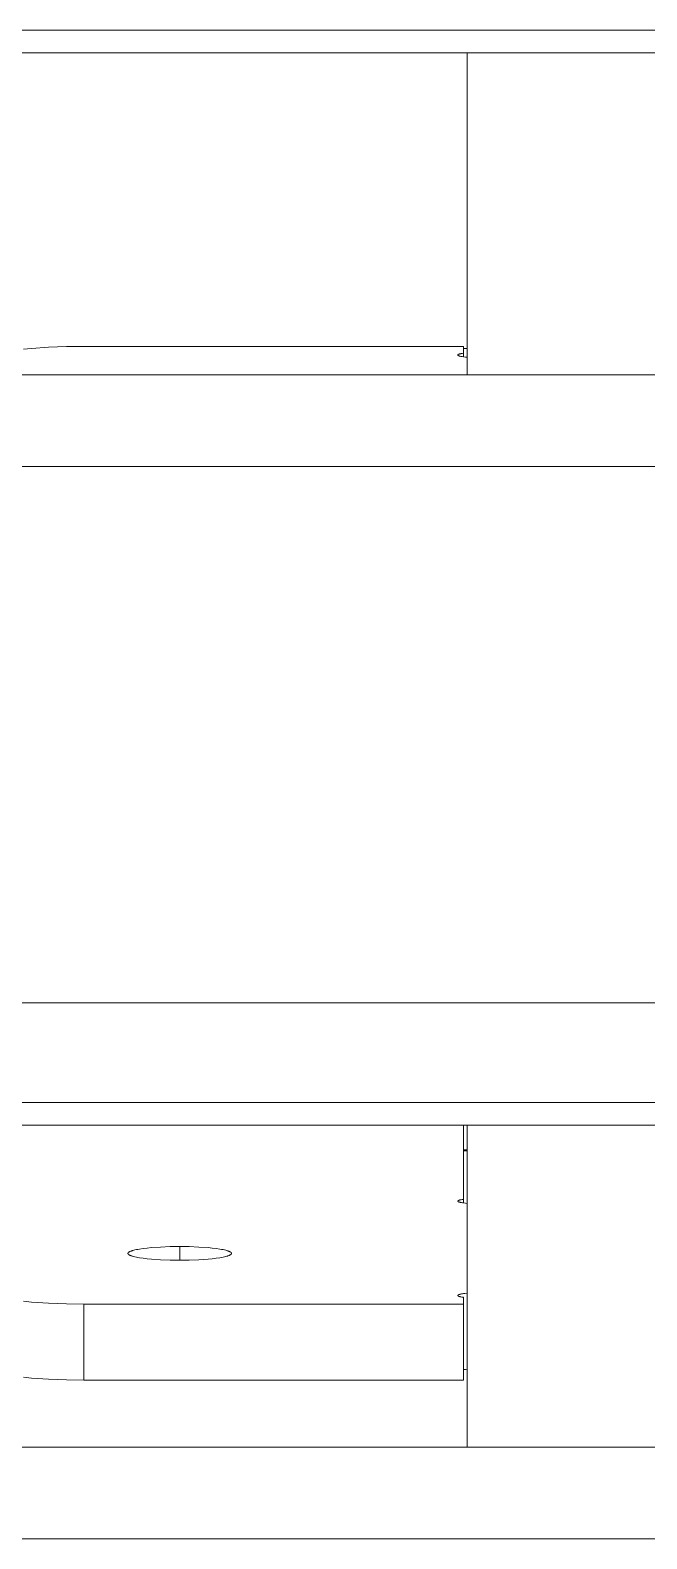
# Model space of a CAD drawing. Header units: millimetres. Extents: x -30 to 4992, y -440 to 3111.
# Drawn here: x 1850.2 to 1882.4, y 933.3 to 1012 of the extents above; entities that cross this region are included whole.
import ezdxf

# ---------------------------------------------------------------- set-up
doc = ezdxf.new("R2010")
doc.units = ezdxf.units.MM
doc.layers.add('ZANO_R', color=7, linetype='Continuous', lineweight=0)

msp = doc.modelspace()

# ---------------------------------------------------------------- linework, layer by layer
at = {"layer": 'ZANO_R'}
for p, q in [((1938.016, 1011.998), (148.016, 1011.998)), ((148.016, 1010.816), (1938.016, 1010.816)), ((1938.016, 1010.811), (148.016, 1010.811)), ((1873.016, 994.014), (1873.016, 1010.816)), ((1850.28, 995.392), (1849.864, 995.352)), ((1851.175, 995.454), (1850.28, 995.392)), ((1852.106, 995.489), (1851.175, 995.454)), ((1853.016, 995.501), (1852.106, 995.489)), ((1872.816, 995.501), (1853.016, 995.501)), ((1872.523, 995.053), (1872.524, 995.054)), ((1872.523, 995.052), (1872.523, 995.053)), ((1872.523, 995.051), (1872.523, 995.052)), ((1872.523, 995.05), (1872.523, 995.051)), ((1872.523, 995.049), (1872.523, 995.05)), ((1872.523, 995.048), (1872.523, 995.049)), ((1872.523, 995.049), (1872.523, 995.049)), ((1872.523, 995.047), (1872.523, 995.048)), ((1872.523, 995.046), (1872.523, 995.047)), ((1872.524, 995.045), (1872.523, 995.046)), ((1872.524, 995.056), (1872.525, 995.057)), ((1872.524, 995.055), (1872.524, 995.056)), ((1872.524, 995.054), (1872.524, 995.055)), ((1872.524, 995.055), (1872.524, 995.055)), ((1872.524, 995.044), (1872.524, 995.045)), ((1872.524, 995.043), (1872.524, 995.044)), ((1872.524, 995.042), (1872.524, 995.043)), ((1872.525, 995.042), (1872.524, 995.042)), ((1872.525, 995.058), (1872.526, 995.059)), ((1872.525, 995.057), (1872.525, 995.058)), ((1872.525, 995.041), (1872.525, 995.042)), ((1872.526, 995.04), (1872.525, 995.041)), ((1872.526, 995.06), (1872.527, 995.061)), ((1872.526, 995.059), (1872.526, 995.06)), ((1872.526, 995.039), (1872.526, 995.04)), ((1872.527, 995.038), (1872.526, 995.039)), ((1872.527, 995.061), (1872.528, 995.062)), ((1872.527, 995.061), (1872.527, 995.061)), ((1872.527, 995.037), (1872.527, 995.038)), ((1872.528, 995.036), (1872.527, 995.037)), ((1872.528, 995.063), (1872.529, 995.064)), ((1872.528, 995.062), (1872.528, 995.063)), ((1872.529, 995.035), (1872.528, 995.036)), ((1872.528, 995.036), (1872.528, 995.036)), ((1872.529, 995.064), (1872.53, 995.065)), ((1872.53, 995.034), (1872.529, 995.035)), ((1872.53, 995.065), (1872.531, 995.066)), ((1872.531, 995.033), (1872.53, 995.034)), ((1872.531, 995.066), (1872.531, 995.067)), ((1872.531, 995.067), (1872.532, 995.067)), ((1872.531, 995.032), (1872.531, 995.033)), ((1872.532, 995.031), (1872.531, 995.032)), ((1872.532, 995.067), (1872.533, 995.068)), ((1872.533, 995.031), (1872.532, 995.031)), ((1872.533, 995.068), (1872.534, 995.069)), ((1872.534, 995.03), (1872.533, 995.031)), ((1872.534, 995.069), (1872.535, 995.07)), ((1872.535, 995.029), (1872.534, 995.03)), ((1872.535, 995.07), (1872.536, 995.071)), ((1872.536, 995.028), (1872.535, 995.029)), ((1872.536, 995.071), (1872.537, 995.072)), ((1872.537, 995.027), (1872.536, 995.028)), ((1872.537, 995.072), (1872.538, 995.072)), ((1872.538, 995.026), (1872.537, 995.027)), ((1872.538, 995.072), (1872.539, 995.073)), ((1872.539, 995.025), (1872.538, 995.026)), ((1872.539, 995.073), (1872.542, 995.075)), ((1872.542, 995.024), (1872.539, 995.025)), ((1872.542, 995.075), (1872.544, 995.077)), ((1872.544, 995.022), (1872.542, 995.024)), ((1872.544, 995.077), (1872.547, 995.078)), ((1872.547, 995.02), (1872.544, 995.022)), ((1872.547, 995.078), (1872.55, 995.08)), ((1872.55, 995.019), (1872.547, 995.02)), ((1872.55, 995.08), (1872.553, 995.082)), ((1872.553, 995.017), (1872.55, 995.019)), ((1872.553, 995.082), (1872.556, 995.083)), ((1872.556, 995.016), (1872.553, 995.017)), ((1872.556, 995.083), (1872.559, 995.085)), ((1872.559, 995.014), (1872.556, 995.016)), ((1872.559, 995.085), (1872.563, 995.086)), ((1872.563, 995.012), (1872.559, 995.014)), ((1872.563, 995.086), (1872.57, 995.09)), ((1872.57, 995.009), (1872.563, 995.012)), ((1872.57, 995.09), (1872.578, 995.093)), ((1872.578, 995.006), (1872.57, 995.009)), ((1872.578, 995.093), (1872.587, 995.096)), ((1872.587, 995.003), (1872.578, 995.006)), ((1872.587, 995.096), (1872.596, 995.099)), ((1872.596, 995), (1872.587, 995.003)), ((1872.596, 995.099), (1872.605, 995.102)), ((1872.605, 995.102), (1872.626, 995.108)), ((1872.626, 995.108), (1872.649, 995.114)), ((1872.649, 995.114), (1872.673, 995.119)), ((1872.673, 995.119), (1872.699, 995.125)), ((1872.699, 995.125), (1872.755, 995.135)), ((1872.755, 995.135), (1872.816, 995.143)), ((1872.816, 995.143), (1872.816, 995.501)), ((1872.816, 995.381), (1873.016, 995.381)), ((1872.816, 994.955), (1872.816, 995.143)), ((1872.605, 994.997), (1872.596, 995)), ((1872.626, 994.991), (1872.605, 994.997)), ((1872.649, 994.985), (1872.626, 994.991)), ((1872.673, 994.979), (1872.649, 994.985)), ((1872.699, 994.974), (1872.673, 994.979)), ((1872.755, 994.964), (1872.699, 994.974)), ((1872.816, 994.955), (1872.755, 994.964)), ((1872.916, 994.944), (1872.816, 994.955)), ((1873.016, 994.935), (1872.916, 994.944)), ((148.016, 994.019), (1938.016, 994.019)), ((148.016, 994.014), (1938.016, 994.014)), ((1938.016, 989.23), (148.016, 989.23)), ((148.016, 961.255), (1938.016, 961.255)), ((1938.016, 956.048), (148.016, 956.048)), ((148.016, 954.866), (1938.016, 954.866)), ((1938.016, 954.861), (148.016, 954.861)), ((1872.816, 950.993), (1872.816, 954.866)), ((1873.016, 938.064), (1873.016, 954.866)), ((1872.816, 953.574), (1873.016, 953.574)), ((1873.016, 953.53), (1872.816, 953.53)), ((1872.532, 950.917), (1872.533, 950.918)), ((1872.533, 950.918), (1872.534, 950.919)), ((1872.534, 950.919), (1872.535, 950.92)), ((1872.535, 950.92), (1872.536, 950.921)), ((1872.536, 950.921), (1872.537, 950.921)), ((1872.537, 950.921), (1872.539, 950.923)), ((1872.539, 950.923), (1872.541, 950.925)), ((1872.541, 950.925), (1872.543, 950.926)), ((1872.543, 950.926), (1872.546, 950.928)), ((1872.546, 950.928), (1872.548, 950.929)), ((1872.548, 950.929), (1872.551, 950.931)), ((1872.551, 950.931), (1872.554, 950.932)), ((1872.554, 950.932), (1872.557, 950.934)), ((1872.557, 950.934), (1872.56, 950.935)), ((1872.56, 950.935), (1872.564, 950.937)), ((1872.564, 950.937), (1872.571, 950.94)), ((1872.571, 950.94), (1872.578, 950.943)), ((1872.578, 950.943), (1872.586, 950.946)), ((1872.586, 950.946), (1872.594, 950.949)), ((1872.594, 950.949), (1872.603, 950.952)), ((1872.603, 950.952), (1872.613, 950.954)), ((1872.613, 950.954), (1872.633, 950.96)), ((1872.633, 950.96), (1872.655, 950.965)), ((1872.655, 950.965), (1872.678, 950.97)), ((1872.678, 950.97), (1872.702, 950.975)), ((1872.702, 950.975), (1872.755, 950.985)), ((1872.755, 950.985), (1872.816, 950.993)), ((1872.816, 950.805), (1872.816, 950.993)), ((1872.523, 950.903), (1872.524, 950.904)), ((1872.523, 950.902), (1872.523, 950.903)), ((1872.523, 950.901), (1872.523, 950.902)), ((1872.523, 950.9), (1872.523, 950.901)), ((1872.523, 950.901), (1872.523, 950.901)), ((1872.523, 950.899), (1872.523, 950.9)), ((1872.523, 950.898), (1872.523, 950.899)), ((1872.523, 950.897), (1872.523, 950.898)), ((1872.523, 950.896), (1872.523, 950.897)), ((1872.523, 950.897), (1872.523, 950.897)), ((1872.524, 950.895), (1872.523, 950.896)), ((1872.524, 950.906), (1872.525, 950.907)), ((1872.524, 950.905), (1872.524, 950.906)), ((1872.524, 950.904), (1872.524, 950.905)), ((1872.524, 950.905), (1872.524, 950.905)), ((1872.524, 950.894), (1872.524, 950.895)), ((1872.524, 950.893), (1872.524, 950.894)), ((1872.525, 950.892), (1872.524, 950.893)), ((1872.524, 950.893), (1872.524, 950.893)), ((1872.525, 950.908), (1872.525, 950.909)), ((1872.525, 950.909), (1872.526, 950.909)), ((1872.525, 950.907), (1872.525, 950.908)), ((1872.525, 950.891), (1872.525, 950.892)), ((1872.525, 950.89), (1872.525, 950.891)), ((1872.526, 950.889), (1872.525, 950.89)), ((1872.526, 950.91), (1872.527, 950.911)), ((1872.526, 950.909), (1872.526, 950.91)), ((1872.527, 950.888), (1872.526, 950.889)), ((1872.526, 950.889), (1872.526, 950.889)), ((1872.527, 950.912), (1872.528, 950.913)), ((1872.527, 950.911), (1872.527, 950.912)), ((1872.527, 950.887), (1872.527, 950.888)), ((1872.528, 950.886), (1872.527, 950.887)), ((1872.528, 950.913), (1872.529, 950.913)), ((1872.529, 950.885), (1872.528, 950.886)), ((1872.529, 950.914), (1872.53, 950.915)), ((1872.529, 950.913), (1872.529, 950.914)), ((1872.53, 950.884), (1872.529, 950.885)), ((1872.529, 950.885), (1872.529, 950.885)), ((1872.53, 950.915), (1872.531, 950.916)), ((1872.531, 950.883), (1872.53, 950.884)), ((1872.531, 950.916), (1872.531, 950.917)), ((1872.531, 950.917), (1872.532, 950.917)), ((1872.531, 950.882), (1872.531, 950.883)), ((1872.532, 950.881), (1872.531, 950.882)), ((1872.533, 950.881), (1872.532, 950.881)), ((1872.534, 950.88), (1872.533, 950.881)), ((1872.535, 950.879), (1872.534, 950.88)), ((1872.536, 950.878), (1872.535, 950.879)), ((1872.537, 950.877), (1872.536, 950.878)), ((1872.538, 950.877), (1872.537, 950.877)), ((1872.54, 950.875), (1872.538, 950.877)), ((1872.542, 950.873), (1872.54, 950.875)), ((1872.545, 950.872), (1872.542, 950.873)), ((1872.547, 950.87), (1872.545, 950.872)), ((1872.55, 950.869), (1872.547, 950.87)), ((1872.553, 950.867), (1872.55, 950.869)), ((1872.556, 950.866), (1872.553, 950.867)), ((1872.559, 950.864), (1872.556, 950.866)), ((1872.565, 950.861), (1872.559, 950.864)), ((1872.573, 950.858), (1872.565, 950.861)), ((1872.58, 950.855), (1872.573, 950.858)), ((1872.588, 950.852), (1872.58, 950.855)), ((1872.597, 950.849), (1872.588, 950.852)), ((1872.606, 950.846), (1872.597, 950.849)), ((1872.615, 950.844), (1872.606, 950.846)), ((1872.636, 950.838), (1872.615, 950.844)), ((1872.658, 950.833), (1872.636, 950.838)), ((1872.681, 950.828), (1872.658, 950.833)), ((1872.706, 950.823), (1872.681, 950.828)), ((1872.759, 950.814), (1872.706, 950.823)), ((1872.816, 950.805), (1872.759, 950.814)), ((1872.916, 950.794), (1872.816, 950.805)), ((1873.016, 950.785), (1872.916, 950.794)), ((1855.316, 948.178), (1855.317, 948.18)), ((1855.316, 948.176), (1855.316, 948.178)), ((1855.316, 948.174), (1855.316, 948.176)), ((1855.316, 948.172), (1855.316, 948.174)), ((1855.316, 948.17), (1855.316, 948.172)), ((1855.316, 948.168), (1855.316, 948.17)), ((1855.316, 948.166), (1855.316, 948.168)), ((1855.317, 948.164), (1855.316, 948.166)), ((1855.317, 948.184), (1855.318, 948.186)), ((1855.317, 948.182), (1855.317, 948.184)), ((1855.317, 948.18), (1855.317, 948.182)), ((1855.317, 948.162), (1855.317, 948.164)), ((1855.317, 948.16), (1855.317, 948.162)), ((1855.318, 948.158), (1855.317, 948.16)), ((1855.318, 948.186), (1855.319, 948.188)), ((1855.319, 948.156), (1855.318, 948.158)), ((1855.319, 948.19), (1855.32, 948.192)), ((1855.319, 948.188), (1855.319, 948.19)), ((1855.319, 948.154), (1855.319, 948.156)), ((1855.32, 948.152), (1855.319, 948.154)), ((1855.32, 948.192), (1855.321, 948.194)), ((1855.321, 948.15), (1855.32, 948.152)), ((1855.321, 948.194), (1855.322, 948.196)), ((1855.322, 948.148), (1855.321, 948.15)), ((1855.322, 948.196), (1855.323, 948.198)), ((1855.323, 948.146), (1855.322, 948.148)), ((1855.323, 948.198), (1855.324, 948.201)), ((1855.324, 948.144), (1855.323, 948.146)), ((1855.324, 948.201), (1855.325, 948.203)), ((1855.325, 948.142), (1855.324, 948.144)), ((1855.325, 948.203), (1855.327, 948.205)), ((1855.327, 948.14), (1855.325, 948.142)), ((1855.327, 948.205), (1855.328, 948.207)), ((1855.328, 948.138), (1855.327, 948.14)), ((1855.328, 948.207), (1855.33, 948.209)), ((1855.33, 948.136), (1855.328, 948.138)), ((1855.33, 948.209), (1855.331, 948.211)), ((1855.331, 948.134), (1855.33, 948.136)), ((1855.331, 948.211), (1855.333, 948.213)), ((1855.333, 948.132), (1855.331, 948.134)), ((1855.333, 948.213), (1855.335, 948.215)), ((1855.335, 948.13), (1855.333, 948.132)), ((1855.335, 948.215), (1855.337, 948.217)), ((1855.337, 948.128), (1855.335, 948.13)), ((1855.337, 948.217), (1855.339, 948.219)), ((1855.339, 948.126), (1855.337, 948.128)), ((1855.339, 948.219), (1855.341, 948.221)), ((1855.341, 948.124), (1855.339, 948.126)), ((1855.341, 948.221), (1855.343, 948.223)), ((1855.343, 948.122), (1855.341, 948.124)), ((1855.343, 948.223), (1855.345, 948.225)), ((1855.345, 948.119), (1855.343, 948.122)), ((1855.345, 948.225), (1855.348, 948.227)), ((1855.348, 948.117), (1855.345, 948.119)), ((1855.348, 948.227), (1855.35, 948.229)), ((1855.35, 948.115), (1855.348, 948.117)), ((1855.35, 948.229), (1855.353, 948.231)), ((1855.353, 948.113), (1855.35, 948.115)), ((1855.353, 948.231), (1855.355, 948.234)), ((1855.355, 948.111), (1855.353, 948.113)), ((1855.355, 948.234), (1855.361, 948.238)), ((1855.361, 948.107), (1855.355, 948.111)), ((1855.361, 948.238), (1855.367, 948.242)), ((1855.367, 948.103), (1855.361, 948.107)), ((1855.367, 948.242), (1855.373, 948.246)), ((1855.373, 948.099), (1855.367, 948.103)), ((1855.373, 948.246), (1855.38, 948.25)), ((1855.38, 948.094), (1855.373, 948.099)), ((1855.38, 948.25), (1855.387, 948.254)), ((1855.387, 948.09), (1855.38, 948.094)), ((1855.387, 948.254), (1855.395, 948.259)), ((1855.395, 948.086), (1855.387, 948.09)), ((1855.395, 948.259), (1855.403, 948.263)), ((1855.403, 948.082), (1855.395, 948.086)), ((1855.403, 948.263), (1855.411, 948.267)), ((1855.411, 948.078), (1855.403, 948.082)), ((1855.411, 948.267), (1855.42, 948.271)), ((1855.42, 948.074), (1855.411, 948.078)), ((1855.42, 948.271), (1855.439, 948.28)), ((1855.439, 948.065), (1855.42, 948.074)), ((1855.439, 948.28), (1855.459, 948.288)), ((1855.459, 948.057), (1855.439, 948.065)), ((1855.459, 948.288), (1855.482, 948.296)), ((1855.482, 948.048), (1855.459, 948.057)), ((1855.482, 948.296), (1855.505, 948.305)), ((1855.505, 948.04), (1855.482, 948.048)), ((1855.505, 948.305), (1855.531, 948.313)), ((1855.531, 948.032), (1855.505, 948.04)), ((1855.531, 948.313), (1855.558, 948.321)), ((1855.558, 948.024), (1855.531, 948.032)), ((1855.558, 948.321), (1855.618, 948.337)), ((1855.618, 948.007), (1855.558, 948.024)), ((1855.618, 948.337), (1855.683, 948.353)), ((1855.683, 947.991), (1855.618, 948.007)), ((1855.683, 948.353), (1855.756, 948.369)), ((1855.756, 947.976), (1855.683, 947.991)), ((1855.756, 948.369), (1855.835, 948.384)), ((1855.835, 947.961), (1855.756, 947.976)), ((1855.835, 948.384), (1855.92, 948.399)), ((1855.92, 947.946), (1855.835, 947.961)), ((1855.92, 948.399), (1856.107, 948.426)), ((1856.107, 947.918), (1855.92, 947.946)), ((1856.107, 948.426), (1856.314, 948.451)), ((1856.314, 947.894), (1856.107, 947.918)), ((1856.314, 948.451), (1856.538, 948.473)), ((1856.538, 947.872), (1856.314, 947.894)), ((1856.538, 948.473), (1857.022, 948.506)), ((1857.022, 947.838), (1856.538, 947.872)), ((1857.022, 948.506), (1857.525, 948.525)), ((1857.525, 947.819), (1857.022, 947.838)), ((1857.525, 948.525), (1858.016, 948.531)), ((1858.016, 947.813), (1857.525, 947.819)), ((1858.016, 948.531), (1858.016, 947.813)), ((1858.016, 948.531), (1858.507, 948.525)), ((1858.507, 947.819), (1858.016, 947.813)), ((1858.507, 948.525), (1859.01, 948.506)), ((1859.01, 947.838), (1858.507, 947.819)), ((1859.01, 948.506), (1859.493, 948.473)), ((1859.493, 947.872), (1859.01, 947.838)), ((1859.493, 948.473), (1859.718, 948.451)), ((1859.718, 947.894), (1859.493, 947.872)), ((1859.718, 948.451), (1859.925, 948.426)), ((1859.925, 947.918), (1859.718, 947.894)), ((1859.925, 948.426), (1860.112, 948.399)), ((1860.112, 947.946), (1859.925, 947.918)), ((1860.112, 948.399), (1860.197, 948.384)), ((1860.197, 947.961), (1860.112, 947.946)), ((1860.197, 948.384), (1860.276, 948.369)), ((1860.276, 947.976), (1860.197, 947.961)), ((1860.276, 948.369), (1860.348, 948.353)), ((1860.348, 947.991), (1860.276, 947.976)), ((1860.348, 948.353), (1860.414, 948.337)), ((1860.414, 948.007), (1860.348, 947.991)), ((1860.414, 948.337), (1860.474, 948.321)), ((1860.474, 948.024), (1860.414, 948.007)), ((1860.474, 948.321), (1860.501, 948.313)), ((1860.501, 948.032), (1860.474, 948.024)), ((1860.501, 948.313), (1860.526, 948.305)), ((1860.526, 948.04), (1860.501, 948.032)), ((1860.526, 948.305), (1860.55, 948.296)), ((1860.55, 948.048), (1860.526, 948.04)), ((1860.55, 948.296), (1860.572, 948.288)), ((1860.572, 948.057), (1860.55, 948.048)), ((1860.572, 948.288), (1860.593, 948.28)), ((1860.593, 948.065), (1860.572, 948.057)), ((1860.593, 948.28), (1860.612, 948.271)), ((1860.612, 948.074), (1860.593, 948.065)), ((1860.612, 948.271), (1860.62, 948.267)), ((1860.62, 948.078), (1860.612, 948.074)), ((1860.62, 948.267), (1860.629, 948.263)), ((1860.629, 948.082), (1860.62, 948.078)), ((1860.629, 948.263), (1860.637, 948.259)), ((1860.637, 948.086), (1860.629, 948.082)), ((1860.637, 948.259), (1860.644, 948.254)), ((1860.644, 948.09), (1860.637, 948.086)), ((1860.644, 948.254), (1860.652, 948.25)), ((1860.652, 948.094), (1860.644, 948.09)), ((1860.652, 948.25), (1860.658, 948.246)), ((1860.658, 948.099), (1860.652, 948.094)), ((1860.658, 948.246), (1860.665, 948.242)), ((1860.665, 948.103), (1860.658, 948.099)), ((1860.665, 948.242), (1860.671, 948.238)), ((1860.671, 948.107), (1860.665, 948.103)), ((1860.671, 948.238), (1860.676, 948.234)), ((1860.676, 948.111), (1860.671, 948.107)), ((1860.676, 948.234), (1860.679, 948.231)), ((1860.679, 948.113), (1860.676, 948.111)), ((1860.679, 948.231), (1860.682, 948.229)), ((1860.682, 948.115), (1860.679, 948.113)), ((1860.682, 948.229), (1860.684, 948.227)), ((1860.684, 948.117), (1860.682, 948.115)), ((1860.684, 948.227), (1860.686, 948.225)), ((1860.686, 948.119), (1860.684, 948.117)), ((1860.686, 948.225), (1860.689, 948.223)), ((1860.689, 948.122), (1860.686, 948.119)), ((1860.689, 948.223), (1860.691, 948.221)), ((1860.691, 948.124), (1860.689, 948.122)), ((1860.691, 948.221), (1860.693, 948.219)), ((1860.693, 948.126), (1860.691, 948.124)), ((1860.693, 948.219), (1860.695, 948.217)), ((1860.695, 948.128), (1860.693, 948.126)), ((1860.695, 948.217), (1860.697, 948.215)), ((1860.697, 948.13), (1860.695, 948.128)), ((1860.697, 948.215), (1860.699, 948.213)), ((1860.699, 948.132), (1860.697, 948.13)), ((1860.699, 948.213), (1860.7, 948.211)), ((1860.7, 948.134), (1860.699, 948.132)), ((1860.7, 948.211), (1860.702, 948.209)), ((1860.702, 948.136), (1860.7, 948.134)), ((1860.702, 948.209), (1860.704, 948.207)), ((1860.704, 948.138), (1860.702, 948.136)), ((1860.704, 948.207), (1860.705, 948.205)), ((1860.705, 948.14), (1860.704, 948.138)), ((1860.705, 948.205), (1860.706, 948.203)), ((1860.706, 948.142), (1860.705, 948.14)), ((1860.706, 948.203), (1860.708, 948.201)), ((1860.708, 948.144), (1860.706, 948.142)), ((1860.708, 948.201), (1860.709, 948.198)), ((1860.709, 948.146), (1860.708, 948.144)), ((1860.709, 948.198), (1860.71, 948.196)), ((1860.71, 948.148), (1860.709, 948.146)), ((1860.71, 948.196), (1860.711, 948.194)), ((1860.711, 948.15), (1860.71, 948.148)), ((1860.711, 948.194), (1860.712, 948.192)), ((1860.712, 948.152), (1860.711, 948.15)), ((1860.712, 948.192), (1860.712, 948.19)), ((1860.712, 948.19), (1860.713, 948.188)), ((1860.713, 948.156), (1860.712, 948.154)), ((1860.712, 948.154), (1860.712, 948.152)), ((1860.713, 948.188), (1860.714, 948.186)), ((1860.714, 948.158), (1860.713, 948.156)), ((1860.714, 948.186), (1860.714, 948.184)), ((1860.714, 948.184), (1860.715, 948.182)), ((1860.715, 948.162), (1860.714, 948.16)), ((1860.714, 948.16), (1860.714, 948.158)), ((1860.715, 948.182), (1860.715, 948.18)), ((1860.715, 948.18), (1860.715, 948.178)), ((1860.715, 948.178), (1860.716, 948.176)), ((1860.716, 948.168), (1860.715, 948.166)), ((1860.715, 948.166), (1860.715, 948.164)), ((1860.715, 948.164), (1860.715, 948.162)), ((1860.716, 948.176), (1860.716, 948.174)), ((1860.716, 948.174), (1860.716, 948.172)), ((1860.716, 948.172), (1860.716, 948.17)), ((1860.716, 948.17), (1860.716, 948.168)), ((1849.864, 945.675), (1850.28, 945.634)), ((1850.28, 945.634), (1851.175, 945.573)), ((1851.175, 945.573), (1852.106, 945.537)), ((1852.106, 945.537), (1853.016, 945.526)), ((1853.016, 945.526), (1872.816, 945.526)), ((1853.016, 941.562), (1853.016, 945.526)), ((1872.523, 945.981), (1872.524, 945.982)), ((1872.523, 945.98), (1872.523, 945.981)), ((1872.523, 945.981), (1872.523, 945.981)), ((1872.523, 945.979), (1872.523, 945.98)), ((1872.523, 945.978), (1872.523, 945.979)), ((1872.523, 945.979), (1872.523, 945.979)), ((1872.523, 945.977), (1872.523, 945.978)), ((1872.523, 945.976), (1872.523, 945.977)), ((1872.523, 945.977), (1872.523, 945.977)), ((1872.523, 945.975), (1872.523, 945.976)), ((1872.523, 945.976), (1872.523, 945.976)), ((1872.523, 945.974), (1872.523, 945.975)), ((1872.523, 945.973), (1872.523, 945.974)), ((1872.523, 945.974), (1872.523, 945.974)), ((1872.524, 945.972), (1872.523, 945.973)), ((1872.524, 945.984), (1872.525, 945.985)), ((1872.524, 945.983), (1872.524, 945.984)), ((1872.524, 945.984), (1872.524, 945.984)), ((1872.524, 945.982), (1872.524, 945.983)), ((1872.524, 945.982), (1872.524, 945.982)), ((1872.524, 945.971), (1872.524, 945.972)), ((1872.524, 945.972), (1872.524, 945.972)), ((1872.524, 945.97), (1872.524, 945.971)), ((1872.524, 945.971), (1872.524, 945.971)), ((1872.525, 945.969), (1872.524, 945.97)), ((1872.525, 945.986), (1872.526, 945.987)), ((1872.525, 945.985), (1872.525, 945.986)), ((1872.525, 945.986), (1872.525, 945.986)), ((1872.525, 945.968), (1872.525, 945.969)), ((1872.525, 945.969), (1872.525, 945.969)), ((1872.526, 945.967), (1872.525, 945.968)), ((1872.526, 945.988), (1872.527, 945.989)), ((1872.526, 945.987), (1872.526, 945.988)), ((1872.526, 945.987), (1872.526, 945.987)), ((1872.526, 945.966), (1872.526, 945.967)), ((1872.526, 945.967), (1872.526, 945.967)), ((1872.527, 945.966), (1872.526, 945.966)), ((1872.527, 945.989), (1872.528, 945.99)), ((1872.527, 945.989), (1872.527, 945.989)), ((1872.527, 945.965), (1872.527, 945.966)), ((1872.528, 945.964), (1872.527, 945.965)), ((1872.528, 945.991), (1872.529, 945.992)), ((1872.528, 945.99), (1872.528, 945.991)), ((1872.528, 945.99), (1872.528, 945.99)), ((1872.529, 945.963), (1872.528, 945.964)), ((1872.528, 945.964), (1872.528, 945.964)), ((1872.529, 945.992), (1872.53, 945.993)), ((1872.529, 945.992), (1872.529, 945.992)), ((1872.529, 945.962), (1872.529, 945.963)), ((1872.53, 945.962), (1872.529, 945.962)), ((1872.53, 945.993), (1872.531, 945.994)), ((1872.53, 945.961), (1872.53, 945.962)), ((1872.531, 945.961), (1872.53, 945.961)), ((1872.531, 945.994), (1872.532, 945.995)), ((1872.531, 945.994), (1872.531, 945.994)), ((1872.531, 945.96), (1872.531, 945.961)), ((1872.532, 945.959), (1872.531, 945.96)), ((1872.532, 945.995), (1872.533, 945.996)), ((1872.533, 945.959), (1872.532, 945.959)), ((1872.533, 945.996), (1872.534, 945.997)), ((1872.534, 945.957), (1872.533, 945.959)), ((1872.534, 945.997), (1872.536, 945.998)), ((1872.536, 945.956), (1872.534, 945.957)), ((1872.536, 945.998), (1872.537, 946)), ((1872.537, 945.955), (1872.536, 945.956)), ((1872.537, 946), (1872.539, 946.001)), ((1872.539, 945.954), (1872.537, 945.955)), ((1872.539, 946.001), (1872.541, 946.002)), ((1872.54, 945.952), (1872.539, 945.954)), ((1872.542, 945.951), (1872.54, 945.952)), ((1872.541, 946.002), (1872.542, 946.003)), ((1872.542, 946.003), (1872.544, 946.004)), ((1872.544, 945.95), (1872.542, 945.951)), ((1872.544, 946.004), (1872.546, 946.006)), ((1872.546, 945.949), (1872.544, 945.95)), ((1872.546, 946.006), (1872.548, 946.007)), ((1872.548, 945.948), (1872.546, 945.949)), ((1872.548, 946.007), (1872.55, 946.008)), ((1872.55, 945.946), (1872.548, 945.948)), ((1872.55, 946.008), (1872.554, 946.01)), ((1872.555, 945.944), (1872.55, 945.946)), ((1872.554, 946.01), (1872.559, 946.013)), ((1872.56, 945.941), (1872.555, 945.944)), ((1872.559, 946.013), (1872.564, 946.015)), ((1872.565, 945.939), (1872.56, 945.941)), ((1872.564, 946.015), (1872.569, 946.017)), ((1872.571, 945.937), (1872.565, 945.939)), ((1872.569, 946.017), (1872.575, 946.019)), ((1872.577, 945.934), (1872.571, 945.937)), ((1872.575, 946.019), (1872.58, 946.022)), ((1872.583, 945.932), (1872.577, 945.934)), ((1872.58, 946.022), (1872.586, 946.024)), ((1872.596, 945.927), (1872.583, 945.932)), ((1872.586, 946.024), (1872.599, 946.028)), ((1872.611, 945.923), (1872.596, 945.927)), ((1872.599, 946.028), (1872.614, 946.033)), ((1872.627, 945.918), (1872.611, 945.923)), ((1872.614, 946.033), (1872.631, 946.037)), ((1872.644, 945.914), (1872.627, 945.918)), ((1872.631, 946.037), (1872.65, 946.042)), ((1872.662, 945.909), (1872.644, 945.914)), ((1872.65, 946.042), (1872.669, 946.046)), ((1872.682, 945.905), (1872.662, 945.909)), ((1872.669, 946.046), (1872.714, 946.055)), ((1872.723, 945.897), (1872.682, 945.905)), ((1872.714, 946.055), (1872.764, 946.064)), ((1872.768, 945.89), (1872.723, 945.897)), ((1872.764, 946.064), (1872.82, 946.072)), ((1872.816, 945.883), (1872.768, 945.89)), ((1872.816, 945.526), (1872.816, 945.883)), ((1872.816, 941.562), (1872.816, 945.526)), ((1872.82, 946.072), (1872.881, 946.079)), ((1872.881, 946.079), (1873.016, 946.092)), ((1849.864, 941.71), (1850.28, 941.67)), ((1850.28, 941.67), (1851.175, 941.608)), ((1851.175, 941.608), (1852.106, 941.573)), ((1852.106, 941.573), (1853.016, 941.562)), ((1853.016, 941.562), (1872.816, 941.562)), ((1872.816, 942.107), (1872.916, 942.118)), ((1872.916, 942.118), (1873.016, 942.127)), ((148.016, 938.069), (1938.016, 938.069)), ((148.016, 938.064), (1938.016, 938.064)), ((1938.016, 933.28), (148.016, 933.28))]:
    msp.add_line(p, q, dxfattribs=at)

doc.saveas('drawing.dxf')
